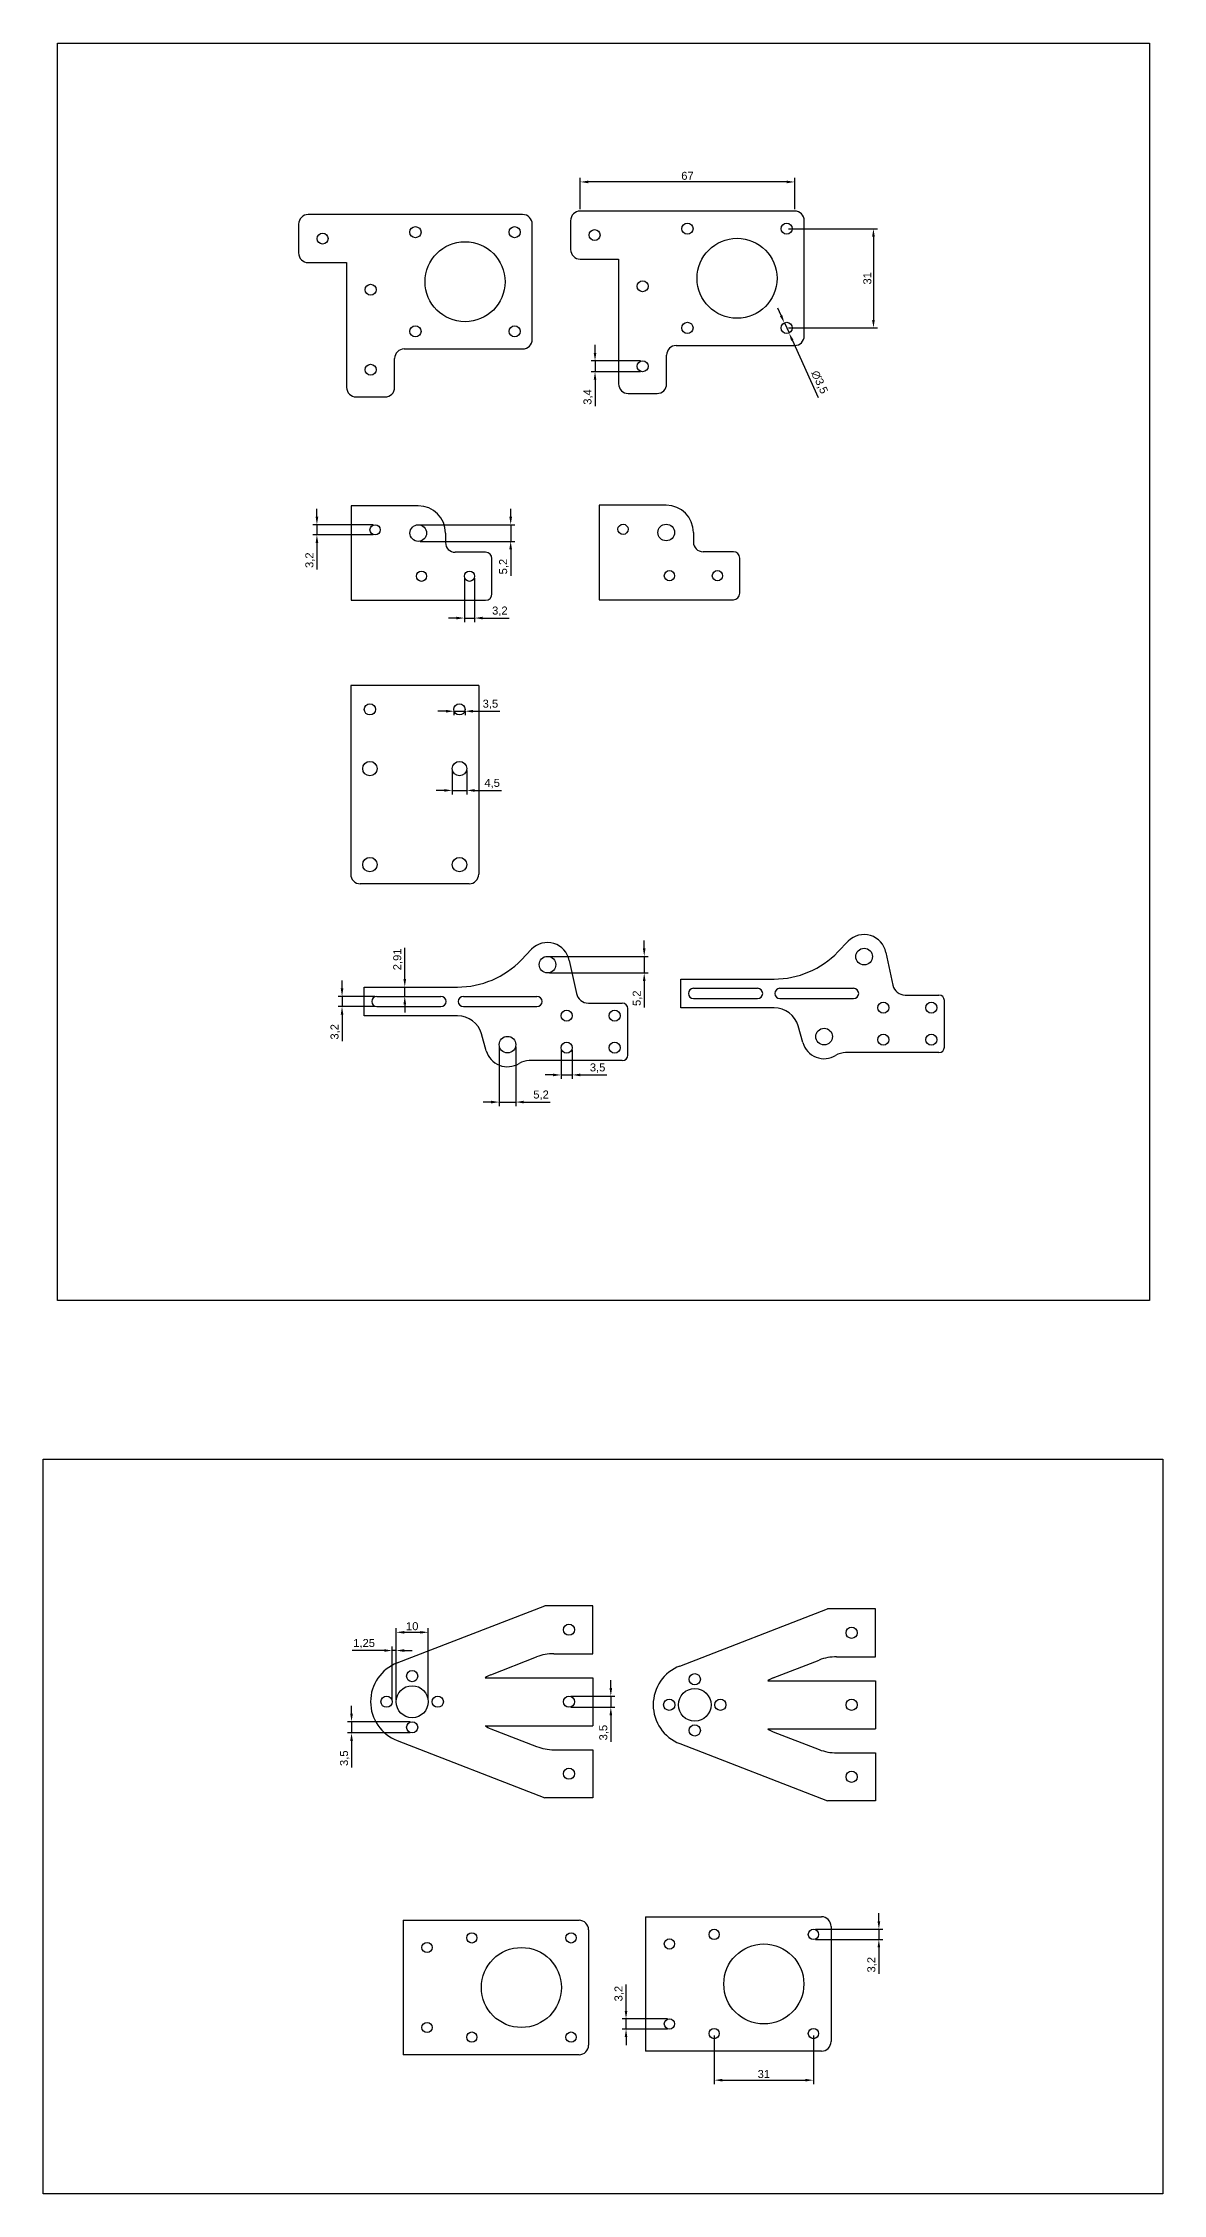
# Model space of a CAD drawing. Header units: millimetres. Extents: x 932 to 1965, y 1183 to 1855.
# Drawn here: x 932 to 1282, y 1183 to 1855 of the extents above; entities that cross this region are included whole.
import ezdxf

# ---------------------------------------------------------------- set-up
doc = ezdxf.new("R2010")
doc.units = ezdxf.units.MM
doc.styles.get("Standard").update_dxf_attribs({"font": 'arial.ttf'})
doc.dimstyles.new('ISO-25', dxfattribs={"dimtxt": 2.5, "dimasz": 2.5, "dimexe": 1.25, "dimexo": 0.625, "dimtad": 1, "dimtxsty": 'Standard', "dimcen": 2.5, "dimadec": 0, "dimazin": 0, "dimtfac": 1, "dimtmove": 0, "dimatfit": 3, "dimfxl": 1, "dimarcsym": 0})

# ---------------------------------------------------------------- blocks, each defined once
blk = doc.blocks.new('*D1')
at = {"color": 0, "lineweight": -2, "transparency": 16777216}
for p, q in [((1100.3, 1803.6), (1100.3, 1813.34)), ((1164.8, 1812.09), (1102.8, 1812.09)), ((1167.3, 1803.6), (1167.3, 1813.34))]:
    blk.add_line(p, q, dxfattribs=at)
at = {"color": 0, "transparency": 16777216}
for points in [[(1102.8, 1812.5), (1102.8, 1811.67), (1100.3, 1812.09)], [(1164.8, 1812.5), (1164.8, 1811.67), (1167.3, 1812.09)]]:
    blk.add_solid(points, dxfattribs=at)
at = {"layer": 'Defpoints', "color": 0, "transparency": 16777216}
for p in [(1100.3, 1812.09), (1100.3, 1802.97), (1167.3, 1802.97)]:
    blk.add_point(p, dxfattribs=at)
at = {"color": 0, "transparency": 16777216, "insert": (1133.8, 1813.99), "char_height": 2.5, "attachment_point": 5}
blk.add_mtext('67', dxfattribs=at)
blk = doc.blocks.new('*D2')
at = {"color": 0, "lineweight": -2, "transparency": 16777216}
for p, q in [((1163.03, 1770.34), (1161.99, 1772.61)), ((1164.07, 1768.06), (1165.53, 1764.88)), ((1174.77, 1744.67), (1166.57, 1762.61))]:
    blk.add_line(p, q, dxfattribs=at)
at = {"color": 0, "transparency": 16777216}
for points in [[(1163.41, 1770.51), (1162.65, 1770.16), (1164.07, 1768.06)], [(1166.94, 1762.78), (1166.19, 1762.43), (1165.53, 1764.88)]]:
    blk.add_solid(points, dxfattribs=at)
at = {"layer": 'Defpoints', "color": 0, "transparency": 16777216}
for p in [(1164.07, 1768.06), (1165.53, 1764.88)]:
    blk.add_point(p, dxfattribs=at)
at = {"color": 0, "transparency": 16777216, "insert": (1174.96, 1749.46), "char_height": 2.5, "attachment_point": 5, "rotation": 294.57252}
blk.add_mtext('∅3,5', dxfattribs=at)
blk = doc.blocks.new('*D9')
at = {"color": 0, "lineweight": -2, "transparency": 16777216}
for p, q in [((1018.01, 1707.47), (1018.01, 1709.97)), ((1035.57, 1704.97), (1016.76, 1704.97)), ((1035.57, 1701.77), (1016.76, 1701.77)), ((1018.01, 1704.97), (1018.01, 1701.77)), ((1018.01, 1699.27), (1018.01, 1691))]:
    blk.add_line(p, q, dxfattribs=at)
at = {"color": 0, "transparency": 16777216}
for points in [[(1017.6, 1707.47), (1018.43, 1707.47), (1018.01, 1704.97)], [(1017.6, 1699.27), (1018.43, 1699.27), (1018.01, 1701.77)]]:
    blk.add_solid(points, dxfattribs=at)
at = {"layer": 'Defpoints', "color": 0, "transparency": 16777216}
for p in [(1018.01, 1701.77), (1036.2, 1704.97), (1036.2, 1701.77)]:
    blk.add_point(p, dxfattribs=at)
at = {"color": 0, "transparency": 16777216, "insert": (1015.89, 1693.88), "char_height": 2.5, "attachment_point": 5, "rotation": 90}
blk.add_mtext('3,2', dxfattribs=at)
blk = doc.blocks.new('*D11')
at = {"color": 0, "lineweight": -2, "transparency": 16777216}
for p, q in [((1078.56, 1707.47), (1078.56, 1709.97)), ((1050.32, 1704.97), (1079.81, 1704.97)), ((1078.56, 1704.97), (1078.56, 1699.77)), ((1050.32, 1699.77), (1079.81, 1699.77)), ((1078.56, 1697.27), (1078.56, 1688.99))]:
    blk.add_line(p, q, dxfattribs=at)
at = {"color": 0, "transparency": 16777216}
for points in [[(1078.14, 1707.47), (1078.98, 1707.47), (1078.56, 1704.97)], [(1078.14, 1697.27), (1078.98, 1697.27), (1078.56, 1699.77)]]:
    blk.add_solid(points, dxfattribs=at)
at = {"layer": 'Defpoints', "color": 0, "transparency": 16777216}
for p in [(1049.7, 1704.97), (1049.7, 1699.77), (1078.56, 1699.77)]:
    blk.add_point(p, dxfattribs=at)
at = {"color": 0, "transparency": 16777216, "insert": (1076.43, 1691.88), "char_height": 2.5, "attachment_point": 5, "rotation": 90}
blk.add_mtext('5,2', dxfattribs=at)
blk = doc.blocks.new('*D12')
at = {"color": 0, "lineweight": -2, "transparency": 16777216}
for p, q in [((1074.96, 1541.86), (1074.96, 1523.3)), ((1080.16, 1541.86), (1080.16, 1523.3)), ((1072.46, 1524.55), (1069.96, 1524.55)), ((1074.96, 1524.55), (1080.16, 1524.55)), ((1082.66, 1524.55), (1090.94, 1524.55))]:
    blk.add_line(p, q, dxfattribs=at)
at = {"color": 0, "transparency": 16777216}
for points in [[(1072.46, 1524.97), (1072.46, 1524.13), (1074.96, 1524.55)], [(1082.66, 1524.97), (1082.66, 1524.13), (1080.16, 1524.55)]]:
    blk.add_solid(points, dxfattribs=at)
at = {"layer": 'Defpoints', "color": 0, "transparency": 16777216}
for p in [(1074.96, 1542.49), (1080.16, 1542.49), (1080.16, 1524.55)]:
    blk.add_point(p, dxfattribs=at)
at = {"color": 0, "transparency": 16777216, "insert": (1088.05, 1526.68), "char_height": 2.5, "attachment_point": 5}
blk.add_mtext('5,2', dxfattribs=at)
blk = doc.blocks.new('*D13')
at = {"color": 0, "lineweight": -2, "transparency": 16777216}
for p, q in [((1025.86, 1560.09), (1025.86, 1562.59)), ((1036.15, 1557.59), (1024.61, 1557.59)), ((1036.15, 1554.39), (1024.61, 1554.39)), ((1025.86, 1557.59), (1025.86, 1554.39)), ((1025.86, 1551.89), (1025.86, 1543.62))]:
    blk.add_line(p, q, dxfattribs=at)
at = {"color": 0, "transparency": 16777216}
for points in [[(1025.45, 1560.09), (1026.28, 1560.09), (1025.86, 1557.59)], [(1025.45, 1551.89), (1026.28, 1551.89), (1025.86, 1554.39)]]:
    blk.add_solid(points, dxfattribs=at)
at = {"layer": 'Defpoints', "color": 0, "transparency": 16777216}
for p in [(1025.86, 1554.39), (1036.77, 1557.59), (1036.77, 1554.39)]:
    blk.add_point(p, dxfattribs=at)
at = {"color": 0, "transparency": 16777216, "insert": (1023.74, 1546.5), "char_height": 2.5, "attachment_point": 5, "rotation": 90}
blk.add_mtext('3,2', dxfattribs=at)
blk = doc.blocks.new('*D15')
at = {"color": 0, "lineweight": -2, "transparency": 16777216}
for p, q in [((1060.31, 1628.13), (1060.31, 1620.69)), ((1064.81, 1628.13), (1064.81, 1620.69)), ((1057.81, 1621.94), (1055.31, 1621.94)), ((1060.31, 1621.94), (1064.81, 1621.94)), ((1067.31, 1621.94), (1075.73, 1621.94))]:
    blk.add_line(p, q, dxfattribs=at)
at = {"color": 0, "transparency": 16777216}
for points in [[(1057.81, 1622.35), (1057.81, 1621.52), (1060.31, 1621.94)], [(1067.31, 1622.35), (1067.31, 1621.52), (1064.81, 1621.94)]]:
    blk.add_solid(points, dxfattribs=at)
at = {"layer": 'Defpoints', "color": 0, "transparency": 16777216}
for p in [(1060.31, 1628.76), (1064.81, 1628.76), (1064.81, 1621.94)]:
    blk.add_point(p, dxfattribs=at)
at = {"color": 0, "transparency": 16777216, "insert": (1072.77, 1624.06), "char_height": 2.5, "attachment_point": 5}
blk.add_mtext('4,5', dxfattribs=at)
blk = doc.blocks.new('*D16')
at = {"color": 0, "lineweight": -2, "transparency": 16777216}
for p, q in [((1058.31, 1646.69), (1055.81, 1646.69)), ((1060.81, 1646.69), (1064.31, 1646.69)), ((1060.81, 1646.63), (1060.81, 1645.44)), ((1064.31, 1646.63), (1064.31, 1645.44)), ((1066.81, 1646.69), (1075.13, 1646.69))]:
    blk.add_line(p, q, dxfattribs=at)
at = {"color": 0, "transparency": 16777216}
for points in [[(1058.31, 1647.11), (1058.31, 1646.27), (1060.81, 1646.69)], [(1066.81, 1647.11), (1066.81, 1646.27), (1064.31, 1646.69)]]:
    blk.add_solid(points, dxfattribs=at)
at = {"layer": 'Defpoints', "color": 0, "transparency": 16777216}
for p in [(1060.81, 1647.26), (1064.31, 1647.26), (1064.31, 1646.69)]:
    blk.add_point(p, dxfattribs=at)
at = {"color": 0, "transparency": 16777216, "insert": (1072.22, 1648.82), "char_height": 2.5, "attachment_point": 5}
blk.add_mtext('3,5', dxfattribs=at)
blk = doc.blocks.new('*D19')
at = {"color": 0, "lineweight": -2, "transparency": 16777216}
for p, q in [((1047.15, 1330.91), (1027.59, 1330.91)), ((1028.84, 1333.41), (1028.84, 1335.91)), ((1028.84, 1330.91), (1028.84, 1327.41)), ((1047.15, 1327.41), (1027.59, 1327.41)), ((1028.84, 1324.91), (1028.84, 1316.59))]:
    blk.add_line(p, q, dxfattribs=at)
at = {"color": 0, "transparency": 16777216}
for points in [[(1028.42, 1333.41), (1029.25, 1333.41), (1028.84, 1330.91)], [(1028.42, 1324.91), (1029.25, 1324.91), (1028.84, 1327.41)]]:
    blk.add_solid(points, dxfattribs=at)
at = {"layer": 'Defpoints', "color": 0, "transparency": 16777216}
for p in [(1047.78, 1330.91), (1028.84, 1327.41), (1047.78, 1327.41)]:
    blk.add_point(p, dxfattribs=at)
at = {"color": 0, "transparency": 16777216, "insert": (1026.71, 1319.5), "char_height": 2.5, "attachment_point": 5, "rotation": 90}
blk.add_mtext('3,5', dxfattribs=at)
blk = doc.blocks.new('*D20')
at = {"color": 0, "lineweight": -2, "transparency": 16777216}
for p, q in [((1042.78, 1337.79), (1042.78, 1360.1)), ((1045.28, 1358.85), (1050.28, 1358.85)), ((1052.78, 1337.79), (1052.78, 1360.1))]:
    blk.add_line(p, q, dxfattribs=at)
at = {"color": 0, "transparency": 16777216}
for points in [[(1045.28, 1359.26), (1045.28, 1358.43), (1042.78, 1358.85)], [(1050.28, 1359.26), (1050.28, 1358.43), (1052.78, 1358.85)]]:
    blk.add_solid(points, dxfattribs=at)
at = {"layer": 'Defpoints', "color": 0, "transparency": 16777216}
for p in [(1052.78, 1358.85), (1042.78, 1337.16), (1052.78, 1337.16)]:
    blk.add_point(p, dxfattribs=at)
at = {"color": 0, "transparency": 16777216, "insert": (1047.78, 1360.75), "char_height": 2.5, "attachment_point": 5}
blk.add_mtext('10', dxfattribs=at)
blk = doc.blocks.new('*D21')
at = {"color": 0, "lineweight": -2, "transparency": 16777216}
for p, q in [((1039.03, 1353.16), (1029, 1353.16)), ((1041.53, 1337.79), (1041.53, 1354.41)), ((1042.78, 1353.16), (1041.53, 1353.16)), ((1042.78, 1337.79), (1042.78, 1354.41)), ((1045.28, 1353.16), (1047.78, 1353.16))]:
    blk.add_line(p, q, dxfattribs=at)
at = {"color": 0, "transparency": 16777216}
for points in [[(1039.03, 1353.58), (1039.03, 1352.74), (1041.53, 1353.16)], [(1045.28, 1353.58), (1045.28, 1352.74), (1042.78, 1353.16)]]:
    blk.add_solid(points, dxfattribs=at)
at = {"layer": 'Defpoints', "color": 0, "transparency": 16777216}
for p in [(1041.53, 1353.16), (1041.53, 1337.16), (1042.78, 1337.16)]:
    blk.add_point(p, dxfattribs=at)
at = {"color": 0, "transparency": 16777216, "insert": (1032.76, 1355.29), "char_height": 2.5, "attachment_point": 5}
blk.add_mtext('1,25', dxfattribs=at)
blk = doc.blocks.new('*D22')
at = {"color": 0, "lineweight": -2, "transparency": 16777216}
for p, q in [((1097.4, 1338.91), (1111.1, 1338.91)), ((1109.85, 1341.41), (1109.85, 1343.91)), ((1109.85, 1338.91), (1109.85, 1335.41)), ((1097.4, 1335.41), (1111.1, 1335.41)), ((1109.85, 1332.91), (1109.85, 1324.59))]:
    blk.add_line(p, q, dxfattribs=at)
at = {"color": 0, "transparency": 16777216}
for points in [[(1109.44, 1341.41), (1110.27, 1341.41), (1109.85, 1338.91)], [(1109.44, 1332.91), (1110.27, 1332.91), (1109.85, 1335.41)]]:
    blk.add_solid(points, dxfattribs=at)
at = {"layer": 'Defpoints', "color": 0, "transparency": 16777216}
for p in [(1096.78, 1338.91), (1096.78, 1335.41), (1109.85, 1335.41)]:
    blk.add_point(p, dxfattribs=at)
at = {"color": 0, "transparency": 16777216, "insert": (1107.72, 1327.5), "char_height": 2.5, "attachment_point": 5, "rotation": 90}
blk.add_mtext('3,5', dxfattribs=at)
blk = doc.blocks.new('*D23')
at = {"color": 0, "lineweight": -2, "transparency": 16777216}
for p, q in [((1094.31, 1540.91), (1094.31, 1531.77)), ((1097.81, 1540.91), (1097.81, 1531.77)), ((1091.81, 1533.02), (1089.31, 1533.02)), ((1094.31, 1533.02), (1097.81, 1533.02)), ((1100.31, 1533.02), (1108.63, 1533.02))]:
    blk.add_line(p, q, dxfattribs=at)
at = {"color": 0, "transparency": 16777216}
for points in [[(1091.81, 1533.44), (1091.81, 1532.61), (1094.31, 1533.02)], [(1100.31, 1533.44), (1100.31, 1532.61), (1097.81, 1533.02)]]:
    blk.add_solid(points, dxfattribs=at)
at = {"layer": 'Defpoints', "color": 0, "transparency": 16777216}
for p in [(1094.31, 1541.54), (1097.81, 1541.54), (1097.81, 1533.02)]:
    blk.add_point(p, dxfattribs=at)
at = {"color": 0, "transparency": 16777216, "insert": (1105.72, 1535.15), "char_height": 2.5, "attachment_point": 5}
blk.add_mtext('3,5', dxfattribs=at)
blk = doc.blocks.new('*D24')
at = {"color": 0, "lineweight": -2, "transparency": 16777216}
for p, q in [((1120.29, 1572.59), (1120.29, 1575.09)), ((1090.69, 1570.09), (1121.54, 1570.09)), ((1120.29, 1570.09), (1120.29, 1564.89)), ((1090.69, 1564.89), (1121.54, 1564.89)), ((1120.29, 1562.39), (1120.29, 1554.11))]:
    blk.add_line(p, q, dxfattribs=at)
at = {"color": 0, "transparency": 16777216}
for points in [[(1119.88, 1572.59), (1120.71, 1572.59), (1120.29, 1570.09)], [(1119.88, 1562.39), (1120.71, 1562.39), (1120.29, 1564.89)]]:
    blk.add_solid(points, dxfattribs=at)
at = {"layer": 'Defpoints', "color": 0, "transparency": 16777216}
for p in [(1090.06, 1570.09), (1090.06, 1564.89), (1120.29, 1564.89)]:
    blk.add_point(p, dxfattribs=at)
at = {"color": 0, "transparency": 16777216, "insert": (1118.17, 1557), "char_height": 2.5, "attachment_point": 5, "rotation": 90}
blk.add_mtext('5,2', dxfattribs=at)
blk = doc.blocks.new('*D28')
at = {"color": 0, "lineweight": -2, "transparency": 16777216}
for p, q in [((1104.91, 1758.67), (1104.91, 1761.17)), ((1119.17, 1756.17), (1103.66, 1756.17)), ((1104.91, 1756.17), (1104.91, 1752.77)), ((1119.17, 1752.77), (1103.66, 1752.77)), ((1104.91, 1750.27), (1104.91, 1741.98))]:
    blk.add_line(p, q, dxfattribs=at)
at = {"color": 0, "transparency": 16777216}
for points in [[(1104.5, 1758.67), (1105.33, 1758.67), (1104.91, 1756.17)], [(1104.5, 1750.27), (1105.33, 1750.27), (1104.91, 1752.77)]]:
    blk.add_solid(points, dxfattribs=at)
at = {"layer": 'Defpoints', "color": 0, "transparency": 16777216}
for p in [(1119.8, 1756.17), (1104.91, 1752.77), (1119.8, 1752.77)]:
    blk.add_point(p, dxfattribs=at)
at = {"color": 0, "transparency": 16777216, "insert": (1102.79, 1744.88), "char_height": 2.5, "attachment_point": 5, "rotation": 90}
blk.add_mtext('3,4', dxfattribs=at)
blk = doc.blocks.new('*D29')
at = {"color": 0, "lineweight": -2, "transparency": 16777216}
for p, q in [((1193.61, 1268.56), (1193.61, 1271.06)), ((1173.78, 1266.06), (1194.86, 1266.06)), ((1193.61, 1266.06), (1193.61, 1262.86)), ((1173.78, 1262.86), (1194.86, 1262.86)), ((1193.61, 1260.36), (1193.61, 1252.08))]:
    blk.add_line(p, q, dxfattribs=at)
at = {"color": 0, "transparency": 16777216}
for points in [[(1193.19, 1268.56), (1194.03, 1268.56), (1193.61, 1266.06)], [(1193.19, 1260.36), (1194.03, 1260.36), (1193.61, 1262.86)]]:
    blk.add_solid(points, dxfattribs=at)
at = {"layer": 'Defpoints', "color": 0, "transparency": 16777216}
for p in [(1173.16, 1266.06), (1173.16, 1262.86), (1193.61, 1262.86)]:
    blk.add_point(p, dxfattribs=at)
at = {"color": 0, "transparency": 16777216, "insert": (1191.48, 1254.97), "char_height": 2.5, "attachment_point": 5, "rotation": 90}
blk.add_mtext('3,2', dxfattribs=at)
blk = doc.blocks.new('*D30')
at = {"color": 0, "lineweight": -2, "transparency": 16777216}
for p, q in [((1114.61, 1240.56), (1114.61, 1248.83)), ((1127.53, 1238.06), (1113.36, 1238.06)), ((1114.61, 1234.86), (1114.61, 1238.06)), ((1127.53, 1234.86), (1113.36, 1234.86)), ((1114.61, 1232.36), (1114.61, 1229.86))]:
    blk.add_line(p, q, dxfattribs=at)
at = {"color": 0, "transparency": 16777216}
for points in [[(1114.19, 1240.56), (1115.02, 1240.56), (1114.61, 1238.06)], [(1114.19, 1232.36), (1115.02, 1232.36), (1114.61, 1234.86)]]:
    blk.add_solid(points, dxfattribs=at)
at = {"layer": 'Defpoints', "color": 0, "transparency": 16777216}
for p in [(1114.61, 1238.06), (1128.16, 1238.06), (1128.16, 1234.86)]:
    blk.add_point(p, dxfattribs=at)
at = {"color": 0, "transparency": 16777216, "insert": (1112.48, 1245.94), "char_height": 2.5, "attachment_point": 5, "rotation": 90}
blk.add_mtext('3,2', dxfattribs=at)
blk = doc.blocks.new('*D31')
at = {"color": 0, "lineweight": -2, "transparency": 16777216}
for p, q in [((1142.16, 1232.83), (1142.16, 1217.65)), ((1173.16, 1232.83), (1173.16, 1217.65)), ((1144.66, 1218.9), (1170.66, 1218.9))]:
    blk.add_line(p, q, dxfattribs=at)
at = {"color": 0, "transparency": 16777216}
for points in [[(1144.66, 1219.31), (1144.66, 1218.48), (1142.16, 1218.9)], [(1170.66, 1219.31), (1170.66, 1218.48), (1173.16, 1218.9)]]:
    blk.add_solid(points, dxfattribs=at)
at = {"layer": 'Defpoints', "color": 0, "transparency": 16777216}
for p in [(1142.16, 1233.46), (1173.16, 1233.46), (1173.16, 1218.9)]:
    blk.add_point(p, dxfattribs=at)
at = {"color": 0, "transparency": 16777216, "insert": (1157.66, 1220.8), "char_height": 2.5, "attachment_point": 5}
blk.add_mtext('31', dxfattribs=at)
blk = doc.blocks.new('*D32')
at = {"color": 0, "lineweight": -2, "transparency": 16777216}
for p, q in [((1064.1, 1688.25), (1064.1, 1674.55)), ((1067.3, 1688.25), (1067.3, 1674.55)), ((1061.6, 1675.8), (1059.1, 1675.8)), ((1064.1, 1675.8), (1067.3, 1675.8)), ((1069.8, 1675.8), (1078.07, 1675.8))]:
    blk.add_line(p, q, dxfattribs=at)
at = {"color": 0, "transparency": 16777216}
for points in [[(1061.6, 1676.21), (1061.6, 1675.38), (1064.1, 1675.8)], [(1069.8, 1676.21), (1069.8, 1675.38), (1067.3, 1675.8)]]:
    blk.add_solid(points, dxfattribs=at)
at = {"layer": 'Defpoints', "color": 0, "transparency": 16777216}
for p in [(1064.1, 1688.87), (1067.3, 1688.87), (1067.3, 1675.8)]:
    blk.add_point(p, dxfattribs=at)
at = {"color": 0, "transparency": 16777216, "insert": (1075.18, 1677.92), "char_height": 2.5, "attachment_point": 5}
blk.add_mtext('3,2', dxfattribs=at)
blk = doc.blocks.new('*D33')
at = {"color": 0, "lineweight": -2, "transparency": 16777216}
for p, q in [((1165.42, 1797.47), (1193.17, 1797.47)), ((1191.92, 1794.97), (1191.92, 1768.97)), ((1165.42, 1766.47), (1193.17, 1766.47))]:
    blk.add_line(p, q, dxfattribs=at)
at = {"color": 0, "transparency": 16777216}
for points in [[(1191.5, 1794.97), (1192.33, 1794.97), (1191.92, 1797.47)], [(1191.5, 1768.97), (1192.33, 1768.97), (1191.92, 1766.47)]]:
    blk.add_solid(points, dxfattribs=at)
at = {"layer": 'Defpoints', "color": 0, "transparency": 16777216}
for p in [(1164.8, 1797.47), (1164.8, 1766.47), (1191.92, 1766.47)]:
    blk.add_point(p, dxfattribs=at)
at = {"color": 0, "transparency": 16777216, "insert": (1190.01, 1781.97), "char_height": 2.5, "attachment_point": 5, "rotation": 90}
blk.add_mtext('31', dxfattribs=at)
blk = doc.blocks.new('*D39')
at = {"color": 0, "lineweight": -2, "transparency": 16777216}
for p, q in [((1045.46, 1562.99), (1045.46, 1572.79)), ((1037.18, 1560.49), (1046.71, 1560.49)), ((1045.46, 1557.58), (1045.46, 1560.49)), ((1037.18, 1557.58), (1046.71, 1557.58)), ((1045.46, 1555.08), (1045.46, 1552.58))]:
    blk.add_line(p, q, dxfattribs=at)
at = {"color": 0, "transparency": 16777216}
for points in [[(1045.05, 1562.99), (1045.88, 1562.99), (1045.46, 1560.49)], [(1045.05, 1555.08), (1045.88, 1555.08), (1045.46, 1557.58)]]:
    blk.add_solid(points, dxfattribs=at)
at = {"layer": 'Defpoints', "color": 0, "transparency": 16777216}
for p in [(1036.56, 1560.49), (1045.46, 1560.49), (1036.56, 1557.58)]:
    blk.add_point(p, dxfattribs=at)
at = {"color": 0, "transparency": 16777216, "insert": (1043.34, 1569.14), "char_height": 2.5, "attachment_point": 5, "rotation": 90}
blk.add_mtext('2,91', dxfattribs=at)

msp = doc.modelspace()

# ---------------------------------------------------------------- linework, layer by layer
at = {"color": 7, "linetype": 'Continuous', "lineweight": 25}
for p, q in [((1082.304, 1801.889), (1015.304, 1801.889)), ((1167.298, 1802.973), (1100.298, 1802.973)), ((1012.304, 1798.889), (1012.304, 1789.889)), ((1085.304, 1762.889), (1085.304, 1798.889)), ((1097.298, 1799.973), (1097.298, 1790.973)), ((1170.298, 1763.973), (1170.298, 1799.973)), ((1100.298, 1787.973), (1112.298, 1787.973)), ((1112.298, 1787.973), (1112.298, 1748.973)), ((1015.304, 1786.889), (1027.304, 1786.889)), ((1027.304, 1786.889), (1027.304, 1747.889)), ((1042.304, 1747.889), (1042.304, 1756.889)), ((1045.304, 1759.889), (1082.304, 1759.889)), ((1127.298, 1748.973), (1127.298, 1757.973)), ((1130.298, 1760.973), (1167.298, 1760.973)), ((1030.304, 1744.889), (1039.304, 1744.889)), ((1115.298, 1745.973), (1124.298, 1745.973)), ((1049.697, 1710.87), (1028.697, 1710.87)), ((1028.697, 1710.87), (1028.697, 1681.37)), ((1127.161, 1711.035), (1106.161, 1711.035)), ((1106.161, 1711.035), (1106.161, 1681.535)), ((1058.197, 1702.37), (1058.197, 1699.37)), ((1135.661, 1702.535), (1135.661, 1699.535)), ((1070.697, 1696.37), (1061.197, 1696.37)), ((1072.697, 1683.37), (1072.697, 1694.37)), ((1148.161, 1696.535), (1138.661, 1696.535)), ((1150.161, 1683.535), (1150.161, 1694.535)), ((1028.697, 1681.37), (1070.697, 1681.37)), ((1106.161, 1681.535), (1148.161, 1681.535)), ((1028.561, 1654.759), (1028.561, 1595.759)), ((1068.561, 1654.759), (1028.561, 1654.759)), ((1068.561, 1654.759), (1068.561, 1595.759)), ((1065.561, 1592.759), (1031.561, 1592.759)), ((1184.044, 1574.797), (1180.803, 1571.449)), ((1085.109, 1572.287), (1081.867, 1568.938)), ((1096.842, 1568.759), (1099.087, 1558.52)), ((1195.778, 1571.27), (1198.023, 1561.031)), ((1032.77, 1551.49), (1032.77, 1560.49)), ((1032.77, 1560.49), (1061.929, 1560.49)), ((1131.706, 1554.001), (1131.706, 1563.001)), ((1131.706, 1563.001), (1160.864, 1563.001)), ((1135.706, 1560.101), (1155.706, 1560.101)), ((1162.706, 1560.101), (1185.706, 1560.101)), ((1036.77, 1557.59), (1056.77, 1557.59)), ((1036.77, 1554.39), (1056.77, 1554.39)), ((1063.77, 1557.59), (1086.77, 1557.59)), ((1063.77, 1554.39), (1086.77, 1554.39)), ((1102.858, 1555.486), (1113.438, 1555.486)), ((1115.149, 1539.201), (1115.149, 1553.775)), ((1160.901, 1554.001), (1131.706, 1554.001)), ((1135.706, 1556.901), (1155.706, 1556.901)), ((1162.706, 1556.901), (1185.706, 1556.901)), ((1201.794, 1557.997), (1212.373, 1557.997)), ((1214.084, 1541.712), (1214.084, 1556.286)), ((1061.966, 1551.49), (1032.77, 1551.49)), ((1169.866, 1543.114), (1168.375, 1548.356)), ((1070.93, 1540.603), (1069.439, 1545.845)), ((1212.373, 1540.001), (1183.231, 1540.001)), ((1113.438, 1537.49), (1084.296, 1537.49)), ((1043.075, 1349.283), (1089.275, 1367.162)), ((1104.275, 1367.162), (1089.275, 1367.162)), ((1104.275, 1352.162), (1104.275, 1367.162)), ((1131.389, 1348.314), (1177.589, 1366.193)), ((1192.589, 1366.193), (1177.589, 1366.193)), ((1192.589, 1351.193), (1192.589, 1366.193)), ((1072.308, 1345.596), (1086.663, 1351.151)), ((1092.077, 1352.162), (1104.275, 1352.162)), ((1180.39, 1351.193), (1192.589, 1351.193)), ((1070.57, 1344.662), (1104.275, 1344.662)), ((1104.275, 1344.662), (1104.275, 1329.662)), ((1160.622, 1344.627), (1174.977, 1350.182)), ((1158.883, 1343.693), (1192.589, 1343.693)), ((1192.589, 1343.693), (1192.589, 1328.693)), ((1043.075, 1325.041), (1089.275, 1307.162)), ((1070.57, 1329.662), (1104.275, 1329.662)), ((1072.308, 1328.728), (1086.663, 1323.173)), ((1158.883, 1328.693), (1192.589, 1328.693)), ((1160.622, 1327.759), (1174.977, 1322.204)), ((1092.077, 1322.162), (1104.275, 1322.162)), ((1104.275, 1322.162), (1104.275, 1307.162)), ((1131.389, 1324.072), (1177.589, 1306.193)), ((1180.39, 1321.193), (1192.589, 1321.193)), ((1192.589, 1321.193), (1192.589, 1306.193)), ((1104.275, 1307.162), (1089.275, 1307.162)), ((1192.589, 1306.193), (1177.589, 1306.193)), ((1044.917, 1268.86), (1099.917, 1268.86)), ((1044.917, 1268.86), (1044.917, 1226.86)), ((1102.917, 1265.86), (1102.917, 1229.86)), ((1120.657, 1269.957), (1175.657, 1269.957)), ((1120.657, 1269.957), (1120.657, 1227.957)), ((1178.657, 1266.957), (1178.657, 1230.957)), ((1099.917, 1226.86), (1044.917, 1226.86)), ((1175.657, 1227.957), (1120.657, 1227.957))]:
    msp.add_line(p, q, dxfattribs=at)
for points in [[(936.963, 1855.497), (1278.206, 1855.497), (1278.206, 1462.573), (936.963, 1462.573)], [(932.427, 1412.954), (1282.386, 1412.954), (1282.386, 1183.334), (932.427, 1183.334)]]:
    msp.add_lwpolyline(points, close=True)
for centre, radius in [((1019.804, 1794.389), 1.7), ((1048.804, 1796.389), 1.75), ((1079.804, 1796.389), 1.75), ((1104.798, 1795.473), 1.7), ((1133.798, 1797.473), 1.75), ((1164.798, 1797.473), 1.75), ((1064.304, 1780.889), 12.5), ((1149.298, 1781.973), 12.5), ((1034.804, 1778.389), 1.7), ((1119.798, 1779.473), 1.7), ((1133.798, 1766.473), 1.75), ((1164.798, 1766.473), 1.75), ((1048.804, 1765.389), 1.75), ((1079.804, 1765.389), 1.75), ((1034.804, 1753.389), 1.7), ((1119.798, 1754.473), 1.7), ((1034.561, 1647.259), 1.75), ((1062.561, 1647.259), 1.75), ((1034.561, 1628.759), 2.25), ((1062.561, 1628.759), 2.25), ((1034.561, 1598.759), 2.25), ((1062.561, 1598.759), 2.25), ((1090.064, 1567.49), 2.6), ((1188.999, 1570.001), 2.6), ((1096.064, 1551.539), 1.75), ((1111.064, 1551.539), 1.75), ((1194.999, 1554.05), 1.75), ((1209.999, 1554.05), 1.75), ((1176.499, 1545.001), 2.6), ((1077.564, 1542.49), 2.6), ((1096.064, 1541.539), 1.75), ((1111.064, 1541.539), 1.75), ((1194.999, 1544.05), 1.75), ((1209.999, 1544.05), 1.75), ((1096.775, 1359.662), 1.75), ((1185.089, 1358.693), 1.75), ((1047.775, 1345.162), 1.75), ((1136.089, 1344.193), 1.75), ((1039.775, 1337.162), 1.75), ((1055.775, 1337.162), 1.75), ((1096.775, 1337.162), 1.75), ((1128.089, 1336.193), 1.75), ((1136.089, 1336.193), 5.1), ((1144.089, 1336.193), 1.75), ((1185.089, 1336.193), 1.75), ((1047.775, 1329.162), 1.75), ((1136.089, 1328.193), 1.75), ((1096.775, 1314.662), 1.75), ((1185.089, 1313.693), 1.75), ((1066.417, 1263.36), 1.6), ((1097.417, 1263.36), 1.6), ((1142.157, 1264.457), 1.6), ((1173.157, 1264.457), 1.6), ((1052.417, 1260.36), 1.6), ((1081.917, 1247.86), 12.5), ((1128.157, 1261.457), 1.6), ((1157.657, 1248.957), 12.5), ((1052.417, 1235.36), 1.6), ((1128.157, 1236.457), 1.6), ((1066.417, 1232.36), 1.6), ((1097.417, 1232.36), 1.6), ((1142.157, 1233.457), 1.6), ((1173.157, 1233.457), 1.6)]:
    msp.add_circle(centre, radius, dxfattribs=at)
for centre, radius in [((1036.197, 1703.37), 1.6), ((1049.697, 1702.37), 2.6), ((1113.661, 1703.535), 1.6), ((1127.161, 1702.535), 2.6), ((1050.697, 1688.87), 1.6), ((1065.697, 1688.87), 1.6), ((1128.161, 1689.035), 1.6), ((1143.161, 1689.035), 1.6), ((1047.775, 1337.162), 5)]:
    msp.add_circle(centre, radius)
for centre, radius, start, end in [((1015.304, 1798.889), 3, 90, 180), ((1082.304, 1798.889), 3, 0, 90), ((1100.298, 1799.973), 3, 90, 180), ((1167.298, 1799.973), 3, 0, 90), ((1015.304, 1789.889), 3, 180, 270), ((1100.298, 1790.973), 3, 180, 270), ((1082.304, 1762.889), 3, 270, 0), ((1167.298, 1763.973), 3, 270, 0), ((1045.304, 1756.889), 3, 90, 180), ((1130.298, 1757.973), 3, 90, 180), ((1030.304, 1747.889), 3, 180, 270), ((1039.304, 1747.889), 3, 270, 0), ((1115.298, 1748.973), 3, 180, 270), ((1124.298, 1748.973), 3, 270, 0), ((1049.697, 1702.37), 8.5, 0, 90), ((1127.161, 1702.535), 8.5, 0, 90), ((1061.197, 1699.37), 3, 180, 270), ((1070.697, 1694.37), 2, 0, 90), ((1138.661, 1699.535), 3, 180, 270), ((1148.161, 1694.535), 2, 0, 90), ((1070.697, 1683.37), 2, 270, 0), ((1148.161, 1683.535), 2, 270, 0), ((1031.561, 1595.759), 3, 180, 270), ((1065.561, 1595.759), 3, 270, 0), ((1090.064, 1567.49), 6.897, 10.607673, 135.928135), ((1188.999, 1570.001), 6.897, 10.607673, 135.928135), ((1061.929, 1588.241), 27.751, 270, 315.928135), ((1160.864, 1590.752), 27.751, 270, 315.928135), ((1135.706, 1558.501), 1.6, 90, 270), ((1155.706, 1558.501), 1.6, 270, 90), ((1162.706, 1558.501), 1.6, 90, 270), ((1185.706, 1558.501), 1.6, 270, 90), ((1201.794, 1561.857), 3.86, 192.366218, 270), ((1036.77, 1555.99), 1.6, 90, 270), ((1056.77, 1555.99), 1.6, 270, 90), ((1063.77, 1555.99), 1.6, 90, 270), ((1086.77, 1555.99), 1.6, 270, 90), ((1102.858, 1559.347), 3.86, 192.366218, 270), ((1113.438, 1553.775), 1.711, 0, 90), ((1160.901, 1546.23), 7.77, 15.87531, 90), ((1212.373, 1556.286), 1.711, 0, 90), ((1061.966, 1543.72), 7.77, 15.87531, 90), ((1077.564, 1542.49), 6.897, 195.87531, 301.467015), ((1176.499, 1545.001), 6.897, 195.87531, 301.467015), ((1183.231, 1534.001), 6, 90, 121.467015), ((1212.373, 1541.712), 1.711, 270, 0), ((1084.296, 1531.49), 6, 90, 121.467015), ((1113.438, 1539.201), 1.711, 270, 0), ((1092.077, 1337.162), 15, 90, 111.156387), ((1180.39, 1336.193), 15, 90, 111.156387), ((1047.775, 1337.162), 13, 111.194743, 248.805257), ((1075.195, 1338.135), 8, 111.156387, 125.324942), ((1136.089, 1336.193), 13, 111.194743, 248.805257), ((1163.509, 1337.166), 8, 111.156387, 125.324942), ((1075.195, 1336.189), 8, 234.675058, 248.843613), ((1163.509, 1335.22), 8, 234.675058, 248.843613), ((1092.077, 1337.162), 15, 248.843613, 270), ((1180.39, 1336.193), 15, 248.843613, 270), ((1099.917, 1265.86), 3, 0, 90), ((1175.657, 1266.957), 3, 0, 90), ((1175.657, 1230.957), 3, 270, 0), ((1099.917, 1229.86), 3, 270, 0)]:
    msp.add_arc(centre, radius, start, end, dxfattribs=at)

# ---------------------------------------------------------------- dimensions: what is measured, and where the dimension line sits
for base, p1, p2, picture, middle in [((1100.298, 1812.087), (1167.298, 1802.973), (1100.298, 1802.973), '*D1', (1133.798, 1813.988)), ((1067.297, 1675.796), (1064.097, 1688.87), (1067.297, 1688.87), '*D32', (1075.184, 1677.923)), ((1064.311, 1646.689), (1060.811, 1647.259), (1064.311, 1647.259), '*D16', (1072.22, 1648.816)), ((1064.811, 1621.937), (1060.311, 1628.759), (1064.811, 1628.759), '*D15', (1072.772, 1624.06)), ((1080.164, 1524.55), (1074.964, 1542.49), (1080.164, 1542.49), '*D12', (1088.052, 1526.678)), ((1097.814, 1533.025), (1094.314, 1541.539), (1097.814, 1541.539), '*D23', (1105.723, 1535.152)), ((1052.775, 1358.846), (1042.775, 1337.162), (1052.775, 1337.162), '*D20', (1047.775, 1360.747)), ((1041.525, 1353.16), (1042.775, 1337.162), (1041.525, 1337.162), '*D21', (1032.762, 1355.287)), ((1173.157, 1218.898), (1142.157, 1233.457), (1173.157, 1233.457), '*D31', (1157.657, 1220.8))]:
    dim = msp.add_linear_dim(base=base, p1=p1, p2=p2, dimstyle='ISO-25')
    dim.commit()
    dim.dimension.update_dxf_attribs({"geometry": picture, "text_midpoint": middle})
for base, p1, p2, picture, middle in [((1191.917, 1766.473), (1164.798, 1797.473), (1164.798, 1766.473), '*D33', (1190.014, 1781.973)), ((1104.914, 1752.773), (1119.798, 1756.173), (1119.798, 1752.773), '*D28', (1102.787, 1744.878)), ((1018.014, 1701.77), (1036.197, 1704.97), (1036.197, 1701.77), '*D9', (1015.886, 1693.883)), ((1078.559, 1699.77), (1049.697, 1704.97), (1049.697, 1699.77), '*D11', (1076.431, 1691.882)), ((1120.295, 1564.89), (1090.064, 1570.09), (1090.064, 1564.89), '*D24', (1118.167, 1557.002)), ((1045.463, 1560.49), (1036.56, 1557.576), (1036.56, 1560.49), '*D39', (1043.336, 1569.142)), ((1025.864, 1554.39), (1036.77, 1557.59), (1036.77, 1554.39), '*D13', (1023.736, 1546.503)), ((1109.852, 1335.412), (1096.775, 1338.912), (1096.775, 1335.412), '*D22', (1107.724, 1327.503)), ((1028.838, 1327.412), (1047.775, 1330.912), (1047.775, 1327.412), '*D19', (1026.71, 1319.503)), ((1193.611, 1262.857), (1173.157, 1266.057), (1173.157, 1262.857), '*D29', (1191.484, 1254.97)), ((1114.607, 1238.057), (1128.157, 1234.857), (1128.157, 1238.057), '*D30', (1112.479, 1245.944))]:
    dim = msp.add_linear_dim(base=base, p1=p1, p2=p2, angle=90, dimstyle='ISO-25')
    dim.commit()
    dim.dimension.update_dxf_attribs({"geometry": picture, "text_midpoint": middle})
dim = msp.add_diameter_dim_2p(p1=(1164.07, 1768.065), p2=(1165.525, 1764.882), dimstyle='ISO-25')
dim.commit()
dim.dimension.update_dxf_attribs({"geometry": '*D2', "text_midpoint": (1172.991, 1748.555), "dimtype": 163})

doc.saveas('drawing.dxf')
